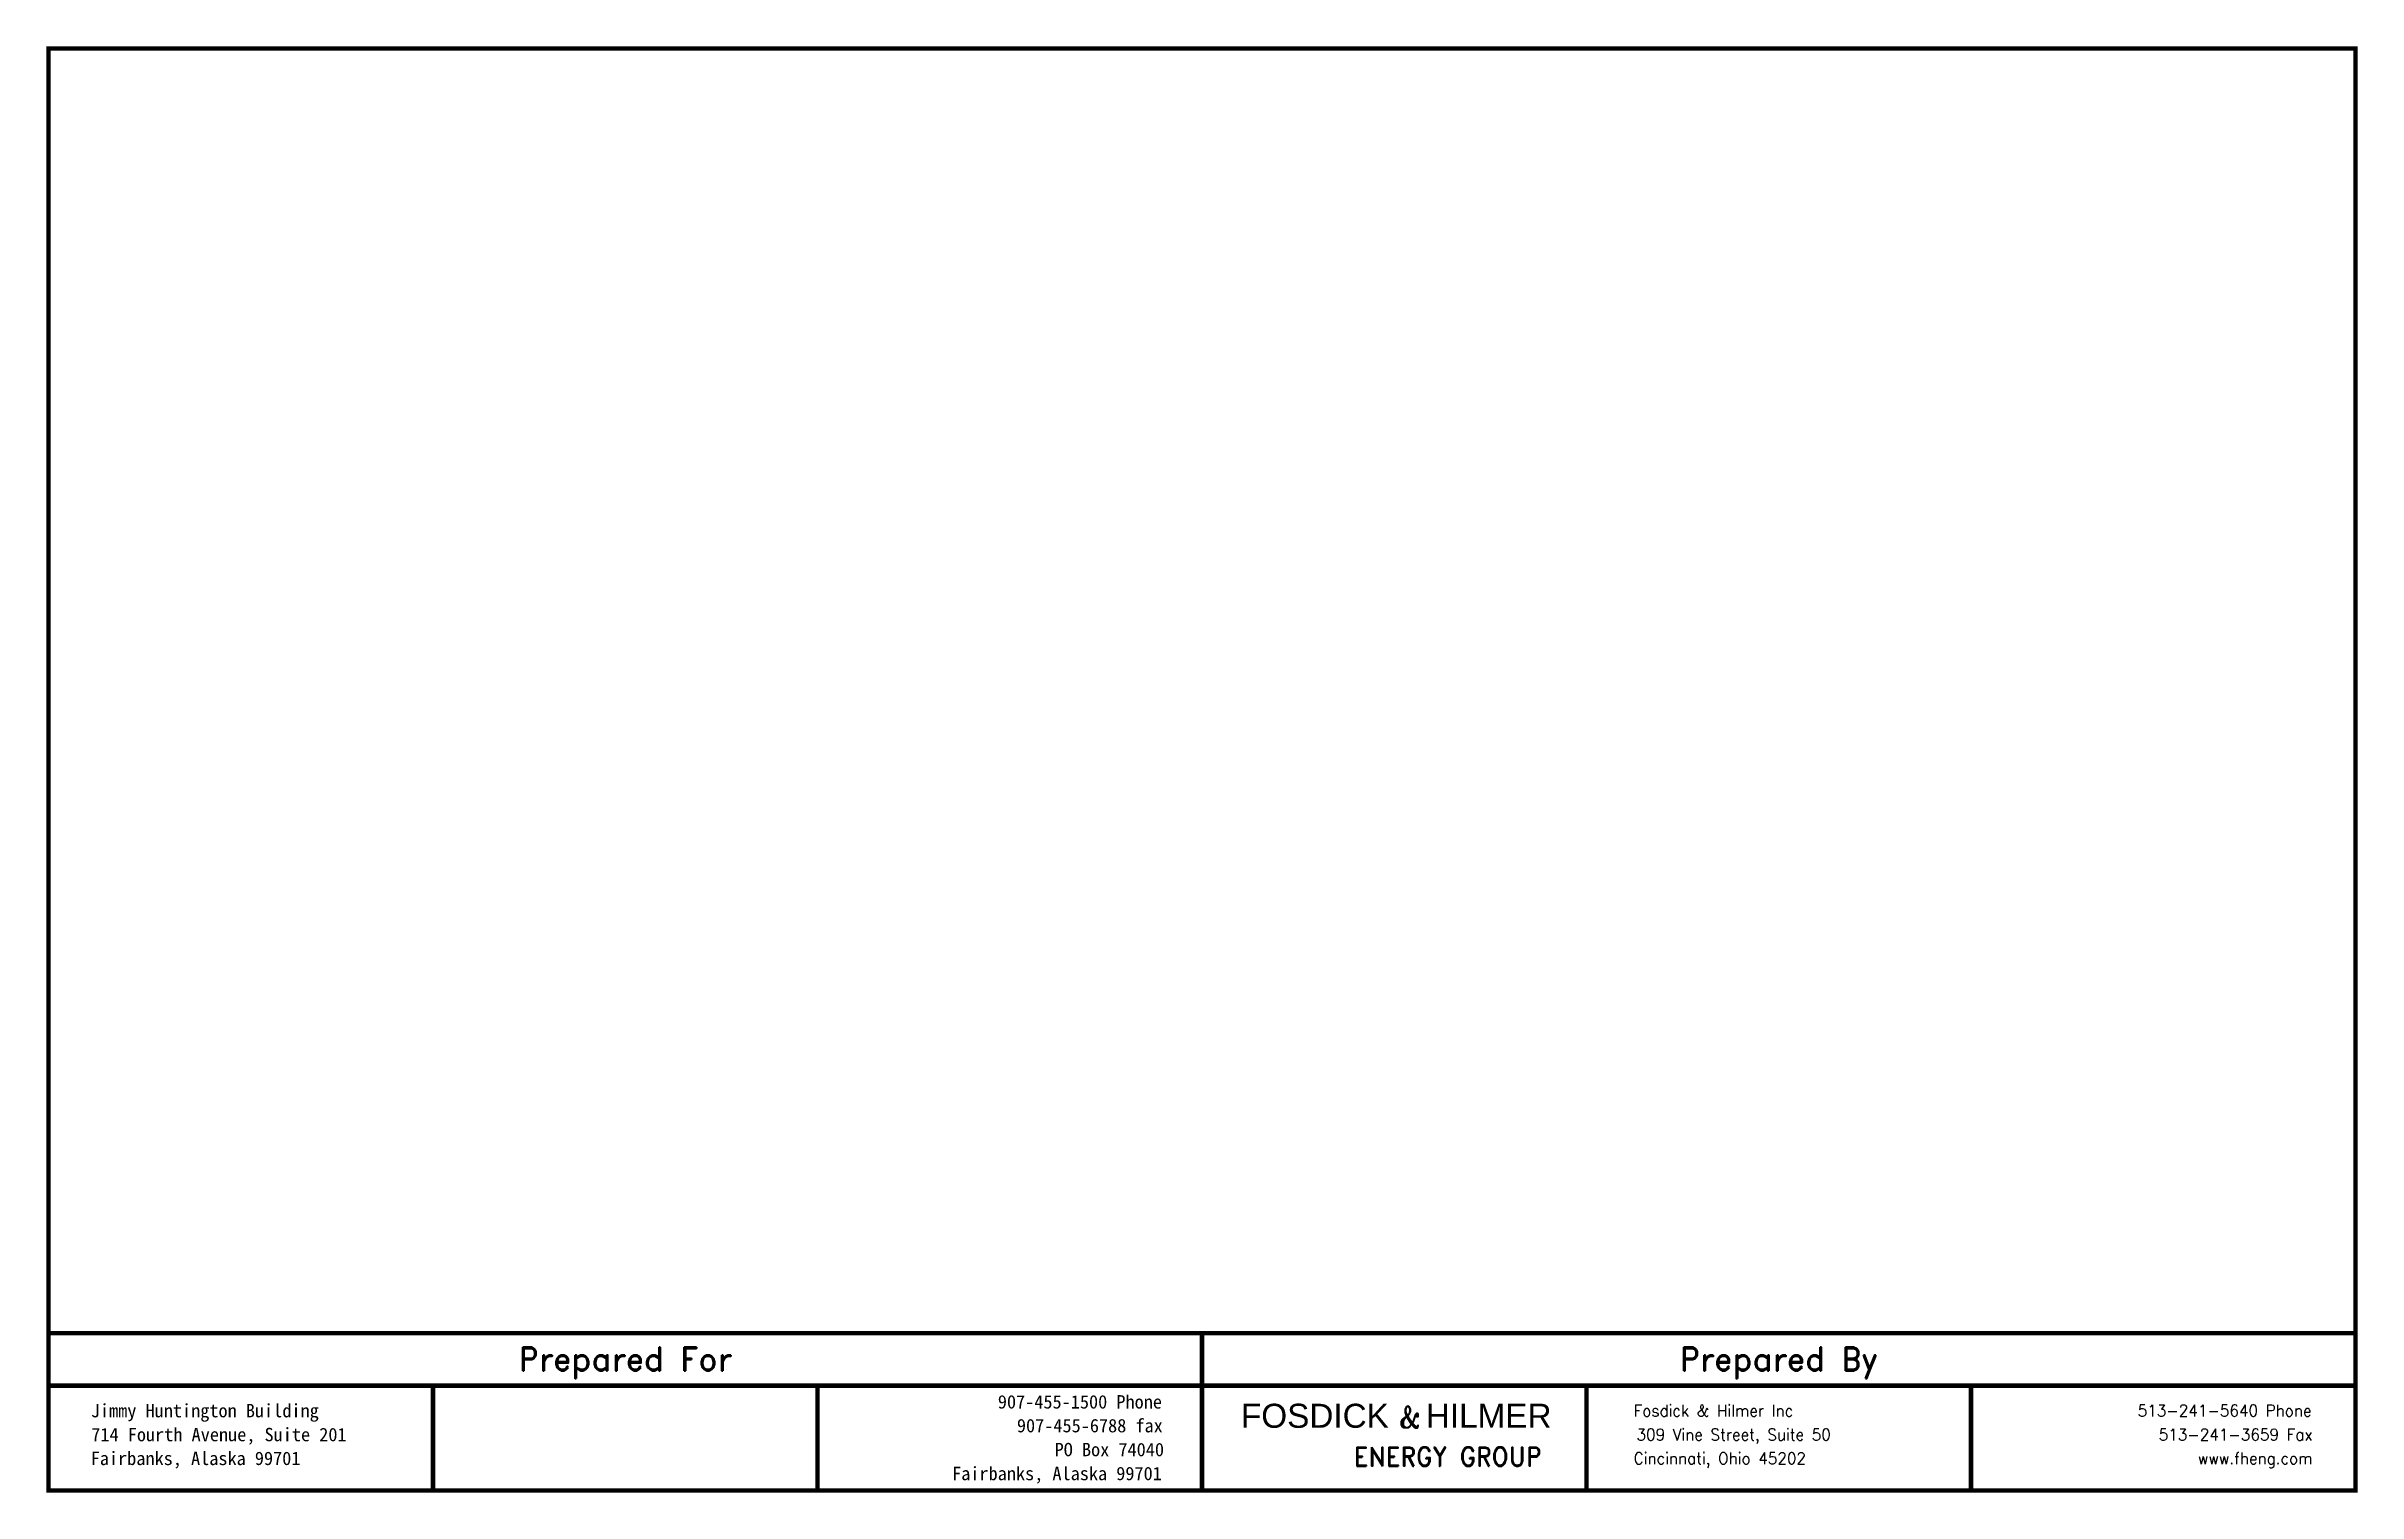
# Model space of a CAD drawing. Header units: inches. Extents: x 0.9 to 16.9, y 0.2 to 10.2.
import ezdxf
from ezdxf.enums import TextEntityAlignment as Align

# ---------------------------------------------------------------- set-up
doc = ezdxf.new("R2010")
doc.units = ezdxf.units.IN
doc.header["$MEASUREMENT"] = 0
doc.layers.add('FH LOGO', color=101, linetype='Continuous', lineweight=13)
doc.layers.add('PS_BORDER', color=101, linetype='Continuous', lineweight=13)
doc.layers.add('TITLE', color=153, linetype='Continuous')
doc.styles.add('DU', font='MSMINCHO.TTF', dxfattribs={"height": 0.28125})
doc.styles.add('FH', font='', dxfattribs={"width": 0.85})
doc.styles.add('FH_LOGO_ROMANT', font='ROMANT')
doc.styles.add('ROMAND', font='ROMAND')
doc.styles.get('FH').set_extended_font_data('CG Omega')

msp = doc.modelspace()

# ---------------------------------------------------------------- linework, layer by layer
at = {"color": 101, "const_width": 0.0312}
msp.add_lwpolyline([(0.92, 0.209), (16.92, 0.209), (16.92, 10.209), (0.92, 10.209)], close=True, dxfattribs=at)
for points in [[(16.92, 1.3), (0.92, 1.3)], [(8.92, 1.299), (8.92, 0.209)], [(3.586, 0.936), (0.92, 0.936)], [(3.586, 0.936), (3.586, 0.21)], [(6.253, 0.936), (3.586, 0.936)], [(6.253, 0.936), (6.253, 0.21)], [(8.92, 0.936), (6.253, 0.936)], [(11.586, 0.936), (8.92, 0.936)], [(11.586, 0.936), (11.586, 0.209)], [(14.253, 0.936), (11.586, 0.936)], [(14.253, 0.936), (14.253, 0.209)], [(16.92, 0.936), (14.253, 0.936)]]:
    msp.add_lwpolyline(points, dxfattribs=at)

# ---------------------------------------------------------------- texts
at = {"color": 101, "style": 'ROMAND', "width": 0.95}
for s, p in [('Fosdick & Hilmer Inc', (12.467, 0.763)), ('513-241-5640 Phone', (16.012, 0.763)), ('309 Vine Street, Suite 50', (12.607, 0.597)), ('513-241-3659 Fax', (16.088, 0.597)), ('Cincinnati, Ohio 45202', (12.511, 0.432)), ('www.fheng.com', (16.224, 0.432))]:
    msp.add_text(s, height=0.08134, dxfattribs=at).set_placement(p, align=Align.MIDDLE_CENTER)
at = {"color": 101, "width": 0.95}
for s, height, style, p in [('&', 0.149, 'FH_LOGO_ROMANT', (10.359, 0.644)), ('ENERGY GROUP', 0.13272, 'ROMAND', (10.623, 0.378))]:
    msp.add_text(s, height=height, dxfattribs=dict(at, style=style)).set_placement(p, align=Align.CENTER)
at = {"layer": 'FH LOGO', "color": 7, "style": 'FH', "width": 0.990615}
msp.add_text('FOSDICK    HILMER', height=0.16674, rotation=360, dxfattribs=at).set_placement((9.19, 0.644), (11.344, 0.644), align=Align.FIT)
at = {"layer": 'PS_BORDER', "style": 'DU'}
for s, p in [('Jimmy Huntington Building', (2.004, 0.763)), ('907-455-1500 Phone', (8.073, 0.824)), ('714 Fourth Avenue, Suite 201', (2.102, 0.597)), ('907-455-6788 fax', (8.142, 0.659)), ('Fairbanks, Alaska 99701', (1.94, 0.432)), ('PO Box 74040', (8.277, 0.493)), ('Fairbanks, Alaska 99701', (7.914, 0.327))]:
    msp.add_text(s, height=0.09296, dxfattribs=at).set_placement(p, align=Align.MIDDLE_CENTER)
at = {"layer": 'TITLE', "color": 151, "style": 'ROMAND'}
for s, p in [('Prepared For', (4.92, 1.121)), ('Prepared By', (12.92, 1.121))]:
    msp.add_text(s, height=0.16335, dxfattribs=at).set_placement(p, align=Align.MIDDLE_CENTER)

doc.saveas('drawing.dxf')
